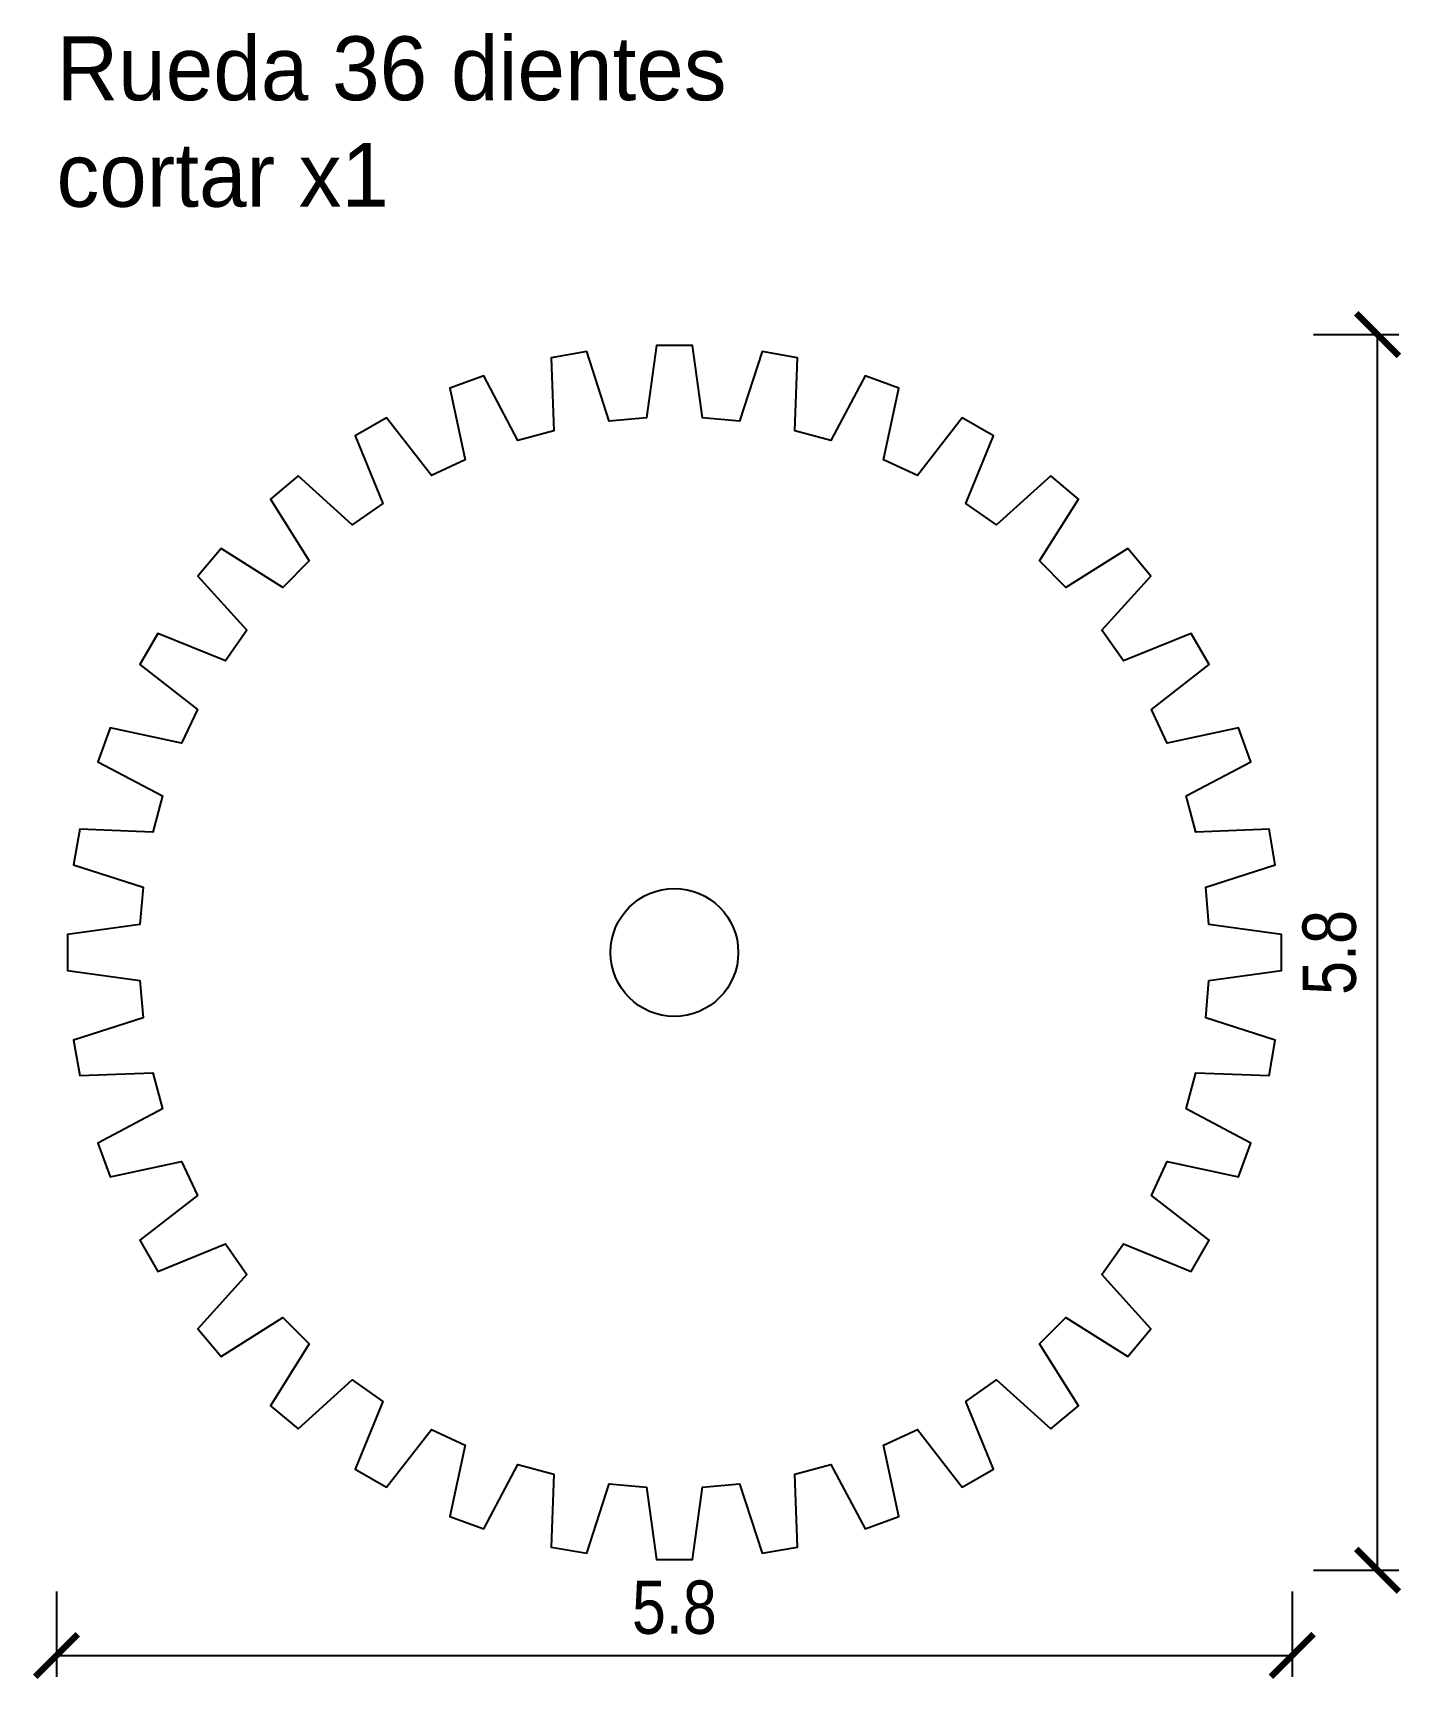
# Model space of a CAD drawing. Header units: centimetres. Extents: x 1.09 to 7.51, y 0.69 to 8.42.
import ezdxf

# ---------------------------------------------------------------- set-up
doc = ezdxf.new("R2010")
doc.units = ezdxf.units.CM
doc.layers.add('CORTE', color=1, linetype='Continuous')
doc.layers.add('ETIQUETA', color=5, linetype='Continuous')
doc.styles.add('OpenSansCondensed-Light', font='OpenSansCondensed-Light.ttf')
doc.dimstyles.new('EZDXF', dxfattribs={"dimtxt": 0.25, "dimasz": 0.175, "dimexe": 0.375, "dimexo": 0.125, "dimgap": 0.1, "dimtad": 1, "dimlfac": 100, "dimzin": 12, "dimdsep": 46, "dimtxsty": 'OpenSansCondensed-Light', "dimblk": 'ARCHTICK', "dimcen": 2.5, "dimazin": 3, "dimtfac": 0.5, "dimtmove": 2, "dimatfit": 3, "dimarcsym": 0})

# ---------------------------------------------------------------- blocks, each defined once
blk = doc.blocks.new('_ARCHTICK')
at = {"color": 0, "linetype": 'ByBlock', "const_width": 0.15}
blk.add_lwpolyline([(-0.5, -0.5), (0.5, 0.5)], dxfattribs=at)

msp = doc.modelspace()

# ---------------------------------------------------------------- linework, layer by layer
at = {"layer": 'CORTE'}
msp.add_lwpolyline([(6.6091, 3.9685), (6.9487, 4.0155), (6.9487, 4.1845), (6.6091, 4.2315), (6.5938, 4.4062), (6.9201, 4.5114), (6.8908, 4.6779), (6.5481, 4.6652), (6.5027, 4.8346), (6.8059, 4.9949), (6.748, 5.1538), (6.4128, 5.0817), (6.3387, 5.2407), (6.6094, 5.4512), (6.5248, 5.5976), (6.2072, 5.4684), (6.1066, 5.6121), (6.3366, 5.8664), (6.2279, 5.9959), (5.9375, 5.8135), (5.8135, 5.9375), (5.9959, 6.2279), (5.8664, 6.3366), (5.6121, 6.1066), (5.4684, 6.2072), (5.5976, 6.5248), (5.4512, 6.6094), (5.2407, 6.3387), (5.0817, 6.4128), (5.1538, 6.748), (4.9949, 6.8059), (4.8346, 6.5027), (4.6652, 6.5481), (4.6779, 6.8908), (4.5114, 6.9201), (4.4062, 6.5938), (4.2315, 6.6091), (4.1845, 6.9487), (4.0155, 6.9487), (3.9685, 6.6091), (3.7938, 6.5938), (3.6886, 6.9201), (3.5221, 6.8908), (3.5348, 6.5481), (3.3654, 6.5027), (3.2051, 6.8059), (3.0462, 6.748), (3.1183, 6.4128), (2.9593, 6.3387), (2.7488, 6.6094), (2.6024, 6.5248), (2.7316, 6.2072), (2.5879, 6.1066), (2.3336, 6.3366), (2.2041, 6.2279), (2.3865, 5.9375), (2.2625, 5.8135), (1.9721, 5.9959), (1.8634, 5.8664), (2.0934, 5.6121), (1.9928, 5.4684), (1.6752, 5.5976), (1.5906, 5.4512), (1.8613, 5.2407), (1.7872, 5.0817), (1.452, 5.1538), (1.3941, 4.9949), (1.6973, 4.8346), (1.6519, 4.6652), (1.3092, 4.6779), (1.2799, 4.5114), (1.6062, 4.4062), (1.5909, 4.2315), (1.2513, 4.1845), (1.2513, 4.0155), (1.5909, 3.9685), (1.6062, 3.7938), (1.2799, 3.6886), (1.3092, 3.5221), (1.6519, 3.5348), (1.6973, 3.3654), (1.3941, 3.2051), (1.452, 3.0462), (1.7872, 3.1183), (1.8613, 2.9593), (1.5906, 2.7488), (1.6752, 2.6024), (1.9928, 2.7316), (2.0934, 2.5879), (1.8634, 2.3336), (1.9721, 2.2041), (2.2625, 2.3865), (2.3865, 2.2625), (2.2041, 1.9721), (2.3336, 1.8634), (2.5879, 2.0934), (2.7316, 1.9928), (2.6024, 1.6752), (2.7488, 1.5906), (2.9593, 1.8613), (3.1183, 1.7872), (3.0462, 1.452), (3.2051, 1.3941), (3.3654, 1.6973), (3.5348, 1.6519), (3.5221, 1.3092), (3.6886, 1.2799), (3.7938, 1.6062), (3.9685, 1.5909), (4.0155, 1.2513), (4.1845, 1.2513), (4.2315, 1.5909), (4.4062, 1.6062), (4.5114, 1.2799), (4.6779, 1.3092), (4.6652, 1.6519), (4.8346, 1.6973), (4.9949, 1.3941), (5.1538, 1.452), (5.0817, 1.7872), (5.2407, 1.8613), (5.4512, 1.5906), (5.5976, 1.6752), (5.4684, 1.9928), (5.6121, 2.0934), (5.8664, 1.8634), (5.9959, 1.9721), (5.8135, 2.2625), (5.9375, 2.3865), (6.2279, 2.2041), (6.3366, 2.3336), (6.1066, 2.5879), (6.2072, 2.7316), (6.5248, 2.6024), (6.6094, 2.7488), (6.3387, 2.9593), (6.4128, 3.1183), (6.748, 3.0462), (6.8059, 3.2051), (6.5027, 3.3654), (6.5481, 3.5348), (6.8908, 3.5221), (6.9201, 3.6886), (6.5938, 3.7938)], close=True, dxfattribs=at)
msp.add_circle((4.1, 4.1), 0.3, dxfattribs=at)

# ---------------------------------------------------------------- texts
at = {"layer": 'ETIQUETA'}
for s, p in [('Rueda 36 dientes', (1.2, 8.1)), ('cortar x1', (1.2, 7.6))]:
    msp.add_text(s, height=0.3, dxfattribs=at).set_placement(p)

# ---------------------------------------------------------------- dimensions: what is measured, and where the dimension line sits
msp.add_linear_dim(base=(7.4, 1.2), p1=(7, 1.2), p2=(7, 7), angle=90, dimstyle='EZDXF', override={"dimtxt": 0.25, "dimasz": 0.2, "dimexe": 0.1, "dimexo": 0.1, "dimdec": 2, "dimlfac": 1, "dimzin": 8}, dxfattribs=at).render()
msp.add_linear_dim(base=(1.2, 0.8), p1=(1.2, 1.2), p2=(7, 1.2), dimstyle='EZDXF', override={"dimtxt": 0.25, "dimasz": 0.2, "dimexe": 0.1, "dimexo": 0.1, "dimdec": 2, "dimlfac": 1, "dimzin": 8}, dxfattribs=at).render()

doc.saveas('drawing.dxf')
